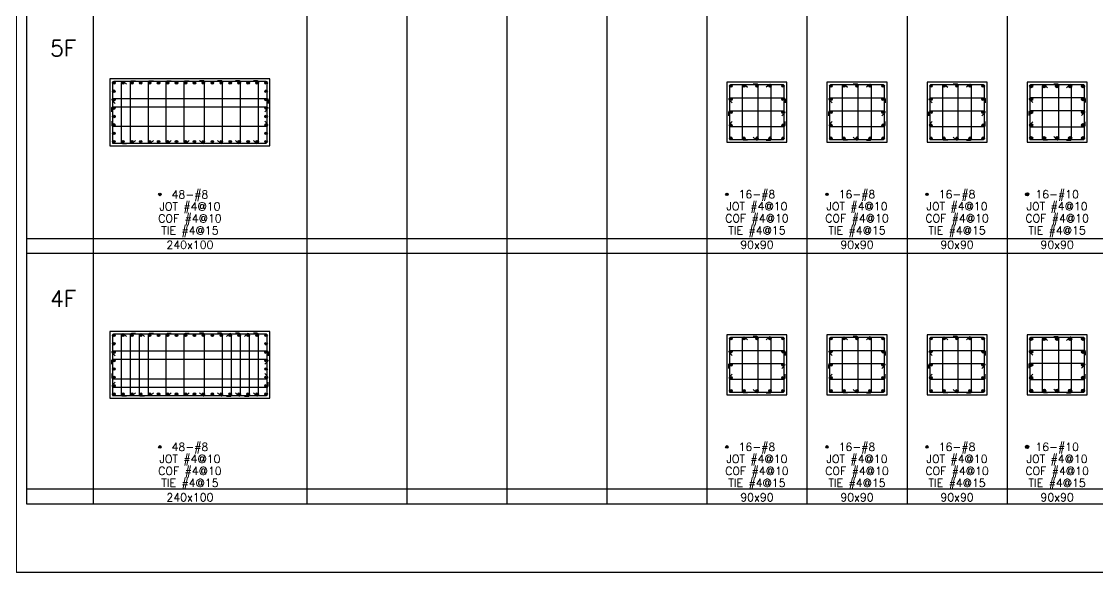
# Model space of a CAD drawing. Header units: millimetres. Extents: x 0 to 31920, y -6088 to 2522.
# Drawn here: x 19160 to 20773, y 0 to 825 of the extents above; entities that cross this region are included whole.
import ezdxf
from ezdxf.enums import TextEntityAlignment as Align

# ---------------------------------------------------------------- set-up
doc = ezdxf.new("R2010")
doc.units = ezdxf.units.MM
doc.header["$MEASUREMENT"] = 0
for name, color, linetype in [('DwFm', 7, 'Continuous'), ('S-RC', 130, 'Continuous'), ('S-REINF', 6, 'Continuous'), ('S-REINFD', 201, 'Continuous'), ('S-STUD', 1, 'Continuous'), ('S-TEXT', 2, 'Continuous')]:
    doc.layers.add(name, color=color, linetype=linetype)
doc.styles.add('CS4', font='romans.shx', dxfattribs={"width": 0.8, "bigfont": 'lsp.shx'})

# ---------------------------------------------------------------- blocks, each defined once
blk = doc.blocks.new('繪圖範圍')
blk.add_lwpolyline([(0, 51.1), (79.8, 51.1), (79.8, 0), (0, 0)], close=True)

msp = doc.modelspace()

# ---------------------------------------------------------------- hatches: boundary and pattern name
at = {"layer": 'S-REINFD'}
h = msp.add_hatch(color=256, dxfattribs=at)
edge = h.paths.add_edge_path()
edge.add_arc((19297.9, 733.2), 1.91, 0, 360)
h = msp.add_hatch(color=256, dxfattribs=at)
edge = h.paths.add_edge_path()
edge.add_arc((19311.3, 733.2), 1.91, 0, 360)
h = msp.add_hatch(color=256, dxfattribs=at)
edge = h.paths.add_edge_path()
edge.add_arc((19324.8, 733.2), 1.91, 0, 360)
h = msp.add_hatch(color=256, dxfattribs=at)
edge = h.paths.add_edge_path()
edge.add_arc((19338.2, 733.2), 1.91, 0, 360)
h = msp.add_hatch(color=256, dxfattribs=at)
edge = h.paths.add_edge_path()
edge.add_arc((19351.6, 733.2), 1.91, 0, 360)
h = msp.add_hatch(color=256, dxfattribs=at)
edge = h.paths.add_edge_path()
edge.add_arc((19365, 733.2), 1.91, 0, 360)
h = msp.add_hatch(color=256, dxfattribs=at)
edge = h.paths.add_edge_path()
edge.add_arc((19378.4, 733.2), 1.91, 0, 360)
h = msp.add_hatch(color=256, dxfattribs=at)
edge = h.paths.add_edge_path()
edge.add_arc((19391.9, 733.2), 1.91, 0, 360)
h = msp.add_hatch(color=256, dxfattribs=at)
edge = h.paths.add_edge_path()
edge.add_arc((19405.3, 733.2), 1.91, 0, 360)
h = msp.add_hatch(color=256, dxfattribs=at)
edge = h.paths.add_edge_path()
edge.add_arc((19418.7, 733.2), 1.91, 0, 360)
h = msp.add_hatch(color=256, dxfattribs=at)
edge = h.paths.add_edge_path()
edge.add_arc((19432.1, 733.2), 1.91, 0, 360)
h = msp.add_hatch(color=256, dxfattribs=at)
edge = h.paths.add_edge_path()
edge.add_arc((19445.6, 733.2), 1.91, 0, 360)
h = msp.add_hatch(color=256, dxfattribs=at)
edge = h.paths.add_edge_path()
edge.add_arc((19459, 733.2), 1.91, 0, 360)
h = msp.add_hatch(color=256, dxfattribs=at)
edge = h.paths.add_edge_path()
edge.add_arc((19472.4, 733.2), 1.91, 0, 360)
h = msp.add_hatch(color=256, dxfattribs=at)
edge = h.paths.add_edge_path()
edge.add_arc((19485.8, 733.2), 1.91, 0, 360)
h = msp.add_hatch(color=256, dxfattribs=at)
edge = h.paths.add_edge_path()
edge.add_arc((19499.2, 733.2), 1.91, 0, 360)
h = msp.add_hatch(color=256, dxfattribs=at)
edge = h.paths.add_edge_path()
edge.add_arc((19512.7, 733.2), 1.91, 0, 360)
h = msp.add_hatch(color=256, dxfattribs=at)
edge = h.paths.add_edge_path()
edge.add_arc((19526.1, 733.2), 1.91, 0, 360)
h = msp.add_hatch(color=256, dxfattribs=at)
edge = h.paths.add_edge_path()
edge.add_arc((20222.9, 728.4), 1.91, 0, 360)
h = msp.add_hatch(color=256, dxfattribs=at)
edge = h.paths.add_edge_path()
edge.add_arc((20242.5, 728.4), 1.91, 0, 360)
h = msp.add_hatch(color=256, dxfattribs=at)
edge = h.paths.add_edge_path()
edge.add_arc((20262, 728.4), 1.91, 0, 360)
h = msp.add_hatch(color=256, dxfattribs=at)
edge = h.paths.add_edge_path()
edge.add_arc((20281.5, 728.4), 1.91, 0, 360)
h = msp.add_hatch(color=256, dxfattribs=at)
edge = h.paths.add_edge_path()
edge.add_arc((20301.1, 728.4), 1.91, 0, 360)
h = msp.add_hatch(color=256, dxfattribs=at)
edge = h.paths.add_edge_path()
edge.add_arc((20372.9, 728.4), 1.91, 0, 360)
h = msp.add_hatch(color=256, dxfattribs=at)
edge = h.paths.add_edge_path()
edge.add_arc((20392.5, 728.4), 1.91, 0, 360)
h = msp.add_hatch(color=256, dxfattribs=at)
edge = h.paths.add_edge_path()
edge.add_arc((20412, 728.4), 1.91, 0, 360)
h = msp.add_hatch(color=256, dxfattribs=at)
edge = h.paths.add_edge_path()
edge.add_arc((20431.5, 728.4), 1.91, 0, 360)
h = msp.add_hatch(color=256, dxfattribs=at)
edge = h.paths.add_edge_path()
edge.add_arc((20451.1, 728.4), 1.91, 0, 360)
h = msp.add_hatch(color=256, dxfattribs=at)
edge = h.paths.add_edge_path()
edge.add_arc((20522.9, 728.4), 1.91, 0, 360)
h = msp.add_hatch(color=256, dxfattribs=at)
edge = h.paths.add_edge_path()
edge.add_arc((20542.5, 728.4), 1.91, 0, 360)
h = msp.add_hatch(color=256, dxfattribs=at)
edge = h.paths.add_edge_path()
edge.add_arc((20562, 728.4), 1.91, 0, 360)
h = msp.add_hatch(color=256, dxfattribs=at)
edge = h.paths.add_edge_path()
edge.add_arc((20581.5, 728.4), 1.91, 0, 360)
h = msp.add_hatch(color=256, dxfattribs=at)
edge = h.paths.add_edge_path()
edge.add_arc((20601.1, 728.4), 1.91, 0, 360)
h = msp.add_hatch(color=256, dxfattribs=at)
edge = h.paths.add_edge_path()
edge.add_arc((20673.1, 728.2), 2.38, 0, 360)
h = msp.add_hatch(color=256, dxfattribs=at)
edge = h.paths.add_edge_path()
edge.add_arc((20692.5, 728.2), 2.38, 0, 360)
h = msp.add_hatch(color=256, dxfattribs=at)
edge = h.paths.add_edge_path()
edge.add_arc((20712, 728.2), 2.38, 0, 360)
h = msp.add_hatch(color=256, dxfattribs=at)
edge = h.paths.add_edge_path()
edge.add_arc((20731.5, 728.2), 2.38, 0, 360)
h = msp.add_hatch(color=256, dxfattribs=at)
edge = h.paths.add_edge_path()
edge.add_arc((20750.9, 728.2), 2.38, 0, 360)
h = msp.add_hatch(color=256, dxfattribs=at)
edge = h.paths.add_edge_path()
edge.add_arc((19297.9, 720.6), 1.91, 0, 360)
h = msp.add_hatch(color=256, dxfattribs=at)
edge = h.paths.add_edge_path()
edge.add_arc((19297.9, 708), 1.91, 0, 360)
h = msp.add_hatch(color=256, dxfattribs=at)
edge = h.paths.add_edge_path()
edge.add_arc((19526.1, 720.6), 1.91, 0, 360)
h = msp.add_hatch(color=256, dxfattribs=at)
edge = h.paths.add_edge_path()
edge.add_arc((19526.1, 708), 1.91, 0, 360)
h = msp.add_hatch(color=256, dxfattribs=at)
edge = h.paths.add_edge_path()
edge.add_arc((20222.9, 708.8), 1.91, 0, 360)
h = msp.add_hatch(color=256, dxfattribs=at)
edge = h.paths.add_edge_path()
edge.add_arc((20301.1, 708.8), 1.91, 0, 360)
h = msp.add_hatch(color=256, dxfattribs=at)
edge = h.paths.add_edge_path()
edge.add_arc((20372.9, 708.8), 1.91, 0, 360)
h = msp.add_hatch(color=256, dxfattribs=at)
edge = h.paths.add_edge_path()
edge.add_arc((20451.1, 708.8), 1.91, 0, 360)
h = msp.add_hatch(color=256, dxfattribs=at)
edge = h.paths.add_edge_path()
edge.add_arc((20522.9, 708.8), 1.91, 0, 360)
h = msp.add_hatch(color=256, dxfattribs=at)
edge = h.paths.add_edge_path()
edge.add_arc((20601.1, 708.8), 1.91, 0, 360)
h = msp.add_hatch(color=256, dxfattribs=at)
edge = h.paths.add_edge_path()
edge.add_arc((20673.1, 708.7), 2.38, 0, 360)
h = msp.add_hatch(color=256, dxfattribs=at)
edge = h.paths.add_edge_path()
edge.add_arc((20750.9, 708.7), 2.38, 0, 360)
h = msp.add_hatch(color=256, dxfattribs=at)
edge = h.paths.add_edge_path()
edge.add_arc((19297.9, 695.4), 1.91, 0, 360)
h = msp.add_hatch(color=256, dxfattribs=at)
edge = h.paths.add_edge_path()
edge.add_arc((19526.1, 695.4), 1.91, 0, 360)
h = msp.add_hatch(color=256, dxfattribs=at)
edge = h.paths.add_edge_path()
edge.add_arc((19297.9, 682.8), 1.91, 0, 360)
h = msp.add_hatch(color=256, dxfattribs=at)
edge = h.paths.add_edge_path()
edge.add_arc((19526.1, 682.8), 1.91, 0, 360)
h = msp.add_hatch(color=256, dxfattribs=at)
edge = h.paths.add_edge_path()
edge.add_arc((20222.9, 689.3), 1.91, 0, 360)
h = msp.add_hatch(color=256, dxfattribs=at)
edge = h.paths.add_edge_path()
edge.add_arc((20301.1, 689.3), 1.91, 0, 360)
h = msp.add_hatch(color=256, dxfattribs=at)
edge = h.paths.add_edge_path()
edge.add_arc((20372.9, 689.3), 1.91, 0, 360)
h = msp.add_hatch(color=256, dxfattribs=at)
edge = h.paths.add_edge_path()
edge.add_arc((20451.1, 689.3), 1.91, 0, 360)
h = msp.add_hatch(color=256, dxfattribs=at)
edge = h.paths.add_edge_path()
edge.add_arc((20522.9, 689.3), 1.91, 0, 360)
h = msp.add_hatch(color=256, dxfattribs=at)
edge = h.paths.add_edge_path()
edge.add_arc((20601.1, 689.3), 1.91, 0, 360)
h = msp.add_hatch(color=256, dxfattribs=at)
edge = h.paths.add_edge_path()
edge.add_arc((20673.1, 689.3), 2.38, 0, 360)
h = msp.add_hatch(color=256, dxfattribs=at)
edge = h.paths.add_edge_path()
edge.add_arc((20750.9, 689.3), 2.38, 0, 360)
h = msp.add_hatch(color=256, dxfattribs=at)
edge = h.paths.add_edge_path()
edge.add_arc((19297.9, 670.2), 1.91, 0, 360)
h = msp.add_hatch(color=256, dxfattribs=at)
edge = h.paths.add_edge_path()
edge.add_arc((19526.1, 670.2), 1.91, 0, 360)
h = msp.add_hatch(color=256, dxfattribs=at)
edge = h.paths.add_edge_path()
edge.add_arc((20222.9, 669.7), 1.91, 0, 360)
h = msp.add_hatch(color=256, dxfattribs=at)
edge = h.paths.add_edge_path()
edge.add_arc((20301.1, 669.7), 1.91, 0, 360)
h = msp.add_hatch(color=256, dxfattribs=at)
edge = h.paths.add_edge_path()
edge.add_arc((20372.9, 669.7), 1.91, 0, 360)
h = msp.add_hatch(color=256, dxfattribs=at)
edge = h.paths.add_edge_path()
edge.add_arc((20451.1, 669.7), 1.91, 0, 360)
h = msp.add_hatch(color=256, dxfattribs=at)
edge = h.paths.add_edge_path()
edge.add_arc((20522.9, 669.7), 1.91, 0, 360)
h = msp.add_hatch(color=256, dxfattribs=at)
edge = h.paths.add_edge_path()
edge.add_arc((20601.1, 669.7), 1.91, 0, 360)
h = msp.add_hatch(color=256, dxfattribs=at)
edge = h.paths.add_edge_path()
edge.add_arc((20673.1, 669.8), 2.38, 0, 360)
h = msp.add_hatch(color=256, dxfattribs=at)
edge = h.paths.add_edge_path()
edge.add_arc((20750.9, 669.8), 2.38, 0, 360)
h = msp.add_hatch(color=256, dxfattribs=at)
edge = h.paths.add_edge_path()
edge.add_arc((19297.9, 657.6), 1.91, 0, 360)
h = msp.add_hatch(color=256, dxfattribs=at)
edge = h.paths.add_edge_path()
edge.add_arc((19297.9, 645), 1.91, 0, 360)
h = msp.add_hatch(color=256, dxfattribs=at)
edge = h.paths.add_edge_path()
edge.add_arc((19311.3, 645), 1.91, 0, 360)
h = msp.add_hatch(color=256, dxfattribs=at)
edge = h.paths.add_edge_path()
edge.add_arc((19324.8, 645), 1.91, 0, 360)
h = msp.add_hatch(color=256, dxfattribs=at)
edge = h.paths.add_edge_path()
edge.add_arc((19338.2, 645), 1.91, 0, 360)
h = msp.add_hatch(color=256, dxfattribs=at)
edge = h.paths.add_edge_path()
edge.add_arc((19351.6, 645), 1.91, 0, 360)
h = msp.add_hatch(color=256, dxfattribs=at)
edge = h.paths.add_edge_path()
edge.add_arc((19365, 645), 1.91, 0, 360)
h = msp.add_hatch(color=256, dxfattribs=at)
edge = h.paths.add_edge_path()
edge.add_arc((19378.4, 645), 1.91, 0, 360)
h = msp.add_hatch(color=256, dxfattribs=at)
edge = h.paths.add_edge_path()
edge.add_arc((19391.9, 645), 1.91, 0, 360)
h = msp.add_hatch(color=256, dxfattribs=at)
edge = h.paths.add_edge_path()
edge.add_arc((19405.3, 645), 1.91, 0, 360)
h = msp.add_hatch(color=256, dxfattribs=at)
edge = h.paths.add_edge_path()
edge.add_arc((19418.7, 645), 1.91, 0, 360)
h = msp.add_hatch(color=256, dxfattribs=at)
edge = h.paths.add_edge_path()
edge.add_arc((19432.1, 645), 1.91, 0, 360)
h = msp.add_hatch(color=256, dxfattribs=at)
edge = h.paths.add_edge_path()
edge.add_arc((19445.6, 645), 1.91, 0, 360)
h = msp.add_hatch(color=256, dxfattribs=at)
edge = h.paths.add_edge_path()
edge.add_arc((19459, 645), 1.91, 0, 360)
h = msp.add_hatch(color=256, dxfattribs=at)
edge = h.paths.add_edge_path()
edge.add_arc((19472.4, 645), 1.91, 0, 360)
h = msp.add_hatch(color=256, dxfattribs=at)
edge = h.paths.add_edge_path()
edge.add_arc((19485.8, 645), 1.91, 0, 360)
h = msp.add_hatch(color=256, dxfattribs=at)
edge = h.paths.add_edge_path()
edge.add_arc((19499.2, 645), 1.91, 0, 360)
h = msp.add_hatch(color=256, dxfattribs=at)
edge = h.paths.add_edge_path()
edge.add_arc((19512.7, 645), 1.91, 0, 360)
h = msp.add_hatch(color=256, dxfattribs=at)
edge = h.paths.add_edge_path()
edge.add_arc((19526.1, 657.6), 1.91, 0, 360)
h = msp.add_hatch(color=256, dxfattribs=at)
edge = h.paths.add_edge_path()
edge.add_arc((19526.1, 645), 1.91, 0, 360)
h = msp.add_hatch(color=256, dxfattribs=at)
edge = h.paths.add_edge_path()
edge.add_arc((20222.9, 650.2), 1.91, 0, 360)
h = msp.add_hatch(color=256, dxfattribs=at)
edge = h.paths.add_edge_path()
edge.add_arc((20242.5, 650.2), 1.91, 0, 360)
h = msp.add_hatch(color=256, dxfattribs=at)
edge = h.paths.add_edge_path()
edge.add_arc((20262, 650.2), 1.91, 0, 360)
h = msp.add_hatch(color=256, dxfattribs=at)
edge = h.paths.add_edge_path()
edge.add_arc((20281.5, 650.2), 1.91, 0, 360)
h = msp.add_hatch(color=256, dxfattribs=at)
edge = h.paths.add_edge_path()
edge.add_arc((20301.1, 650.2), 1.91, 0, 360)
h = msp.add_hatch(color=256, dxfattribs=at)
edge = h.paths.add_edge_path()
edge.add_arc((20372.9, 650.2), 1.91, 0, 360)
h = msp.add_hatch(color=256, dxfattribs=at)
edge = h.paths.add_edge_path()
edge.add_arc((20392.5, 650.2), 1.91, 0, 360)
h = msp.add_hatch(color=256, dxfattribs=at)
edge = h.paths.add_edge_path()
edge.add_arc((20412, 650.2), 1.91, 0, 360)
h = msp.add_hatch(color=256, dxfattribs=at)
edge = h.paths.add_edge_path()
edge.add_arc((20431.5, 650.2), 1.91, 0, 360)
h = msp.add_hatch(color=256, dxfattribs=at)
edge = h.paths.add_edge_path()
edge.add_arc((20451.1, 650.2), 1.91, 0, 360)
h = msp.add_hatch(color=256, dxfattribs=at)
edge = h.paths.add_edge_path()
edge.add_arc((20522.9, 650.2), 1.91, 0, 360)
h = msp.add_hatch(color=256, dxfattribs=at)
edge = h.paths.add_edge_path()
edge.add_arc((20542.5, 650.2), 1.91, 0, 360)
h = msp.add_hatch(color=256, dxfattribs=at)
edge = h.paths.add_edge_path()
edge.add_arc((20562, 650.2), 1.91, 0, 360)
h = msp.add_hatch(color=256, dxfattribs=at)
edge = h.paths.add_edge_path()
edge.add_arc((20581.5, 650.2), 1.91, 0, 360)
h = msp.add_hatch(color=256, dxfattribs=at)
edge = h.paths.add_edge_path()
edge.add_arc((20601.1, 650.2), 1.91, 0, 360)
h = msp.add_hatch(color=256, dxfattribs=at)
edge = h.paths.add_edge_path()
edge.add_arc((20673.1, 650.3), 2.38, 0, 360)
h = msp.add_hatch(color=256, dxfattribs=at)
edge = h.paths.add_edge_path()
edge.add_arc((20692.5, 650.3), 2.38, 0, 360)
h = msp.add_hatch(color=256, dxfattribs=at)
edge = h.paths.add_edge_path()
edge.add_arc((20712, 650.3), 2.38, 0, 360)
h = msp.add_hatch(color=256, dxfattribs=at)
edge = h.paths.add_edge_path()
edge.add_arc((20731.5, 650.3), 2.38, 0, 360)
h = msp.add_hatch(color=256, dxfattribs=at)
edge = h.paths.add_edge_path()
edge.add_arc((20750.9, 650.3), 2.38, 0, 360)
h = msp.add_hatch(color=256, dxfattribs=at)
edge = h.paths.add_edge_path()
edge.add_arc((19367, 566.1), 1.91, 0, 360)
h = msp.add_hatch(color=256, dxfattribs=at)
edge = h.paths.add_edge_path()
edge.add_arc((20217, 566.3), 1.91, 0, 360)
h = msp.add_hatch(color=256, dxfattribs=at)
edge = h.paths.add_edge_path()
edge.add_arc((20367, 566.3), 1.91, 0, 360)
h = msp.add_hatch(color=256, dxfattribs=at)
edge = h.paths.add_edge_path()
edge.add_arc((20517, 566.3), 1.91, 0, 360)
h = msp.add_hatch(color=256, dxfattribs=at)
edge = h.paths.add_edge_path()
edge.add_arc((20667, 566.3), 2.38, 0, 360)
h = msp.add_hatch(color=256, dxfattribs=at)
edge = h.paths.add_edge_path()
edge.add_arc((19297.9, 355.1), 1.91, 0, 360)
h = msp.add_hatch(color=256, dxfattribs=at)
edge = h.paths.add_edge_path()
edge.add_arc((19311.3, 355.1), 1.91, 0, 360)
h = msp.add_hatch(color=256, dxfattribs=at)
edge = h.paths.add_edge_path()
edge.add_arc((19324.8, 355.1), 1.91, 0, 360)
h = msp.add_hatch(color=256, dxfattribs=at)
edge = h.paths.add_edge_path()
edge.add_arc((19338.2, 355.1), 1.91, 0, 360)
h = msp.add_hatch(color=256, dxfattribs=at)
edge = h.paths.add_edge_path()
edge.add_arc((19351.6, 355.1), 1.91, 0, 360)
h = msp.add_hatch(color=256, dxfattribs=at)
edge = h.paths.add_edge_path()
edge.add_arc((19365, 355.1), 1.91, 0, 360)
h = msp.add_hatch(color=256, dxfattribs=at)
edge = h.paths.add_edge_path()
edge.add_arc((19378.4, 355.1), 1.91, 0, 360)
h = msp.add_hatch(color=256, dxfattribs=at)
edge = h.paths.add_edge_path()
edge.add_arc((19391.9, 355.1), 1.91, 0, 360)
h = msp.add_hatch(color=256, dxfattribs=at)
edge = h.paths.add_edge_path()
edge.add_arc((19405.3, 355.1), 1.91, 0, 360)
h = msp.add_hatch(color=256, dxfattribs=at)
edge = h.paths.add_edge_path()
edge.add_arc((19418.7, 355.1), 1.91, 0, 360)
h = msp.add_hatch(color=256, dxfattribs=at)
edge = h.paths.add_edge_path()
edge.add_arc((19432.1, 355.1), 1.91, 0, 360)
h = msp.add_hatch(color=256, dxfattribs=at)
edge = h.paths.add_edge_path()
edge.add_arc((19445.6, 355.1), 1.91, 0, 360)
h = msp.add_hatch(color=256, dxfattribs=at)
edge = h.paths.add_edge_path()
edge.add_arc((19459, 355.1), 1.91, 0, 360)
h = msp.add_hatch(color=256, dxfattribs=at)
edge = h.paths.add_edge_path()
edge.add_arc((19472.4, 355.1), 1.91, 0, 360)
h = msp.add_hatch(color=256, dxfattribs=at)
edge = h.paths.add_edge_path()
edge.add_arc((19485.8, 355.1), 1.91, 0, 360)
h = msp.add_hatch(color=256, dxfattribs=at)
edge = h.paths.add_edge_path()
edge.add_arc((19499.2, 355.1), 1.91, 0, 360)
h = msp.add_hatch(color=256, dxfattribs=at)
edge = h.paths.add_edge_path()
edge.add_arc((19512.7, 355.1), 1.91, 0, 360)
h = msp.add_hatch(color=256, dxfattribs=at)
edge = h.paths.add_edge_path()
edge.add_arc((19526.1, 355.1), 1.91, 0, 360)
h = msp.add_hatch(color=256, dxfattribs=at)
edge = h.paths.add_edge_path()
edge.add_arc((19297.9, 342.5), 1.91, 0, 360)
h = msp.add_hatch(color=256, dxfattribs=at)
edge = h.paths.add_edge_path()
edge.add_arc((19526.1, 342.5), 1.91, 0, 360)
h = msp.add_hatch(color=256, dxfattribs=at)
edge = h.paths.add_edge_path()
edge.add_arc((20222.9, 350.1), 1.91, 0, 360)
h = msp.add_hatch(color=256, dxfattribs=at)
edge = h.paths.add_edge_path()
edge.add_arc((20242.5, 350.1), 1.91, 0, 360)
h = msp.add_hatch(color=256, dxfattribs=at)
edge = h.paths.add_edge_path()
edge.add_arc((20262, 350.1), 1.91, 0, 360)
h = msp.add_hatch(color=256, dxfattribs=at)
edge = h.paths.add_edge_path()
edge.add_arc((20281.5, 350.1), 1.91, 0, 360)
h = msp.add_hatch(color=256, dxfattribs=at)
edge = h.paths.add_edge_path()
edge.add_arc((20301.1, 350.1), 1.91, 0, 360)
h = msp.add_hatch(color=256, dxfattribs=at)
edge = h.paths.add_edge_path()
edge.add_arc((20372.9, 350.1), 1.91, 0, 360)
h = msp.add_hatch(color=256, dxfattribs=at)
edge = h.paths.add_edge_path()
edge.add_arc((20392.5, 350.1), 1.91, 0, 360)
h = msp.add_hatch(color=256, dxfattribs=at)
edge = h.paths.add_edge_path()
edge.add_arc((20412, 350.1), 1.91, 0, 360)
h = msp.add_hatch(color=256, dxfattribs=at)
edge = h.paths.add_edge_path()
edge.add_arc((20431.5, 350.1), 1.91, 0, 360)
h = msp.add_hatch(color=256, dxfattribs=at)
edge = h.paths.add_edge_path()
edge.add_arc((20451.1, 350.1), 1.91, 0, 360)
h = msp.add_hatch(color=256, dxfattribs=at)
edge = h.paths.add_edge_path()
edge.add_arc((20522.9, 350.1), 1.91, 0, 360)
h = msp.add_hatch(color=256, dxfattribs=at)
edge = h.paths.add_edge_path()
edge.add_arc((20542.5, 350.1), 1.91, 0, 360)
h = msp.add_hatch(color=256, dxfattribs=at)
edge = h.paths.add_edge_path()
edge.add_arc((20562, 350.1), 1.91, 0, 360)
h = msp.add_hatch(color=256, dxfattribs=at)
edge = h.paths.add_edge_path()
edge.add_arc((20581.5, 350.1), 1.91, 0, 360)
h = msp.add_hatch(color=256, dxfattribs=at)
edge = h.paths.add_edge_path()
edge.add_arc((20601.1, 350.1), 1.91, 0, 360)
h = msp.add_hatch(color=256, dxfattribs=at)
edge = h.paths.add_edge_path()
edge.add_arc((20673.1, 349.9), 2.38, 0, 360)
h = msp.add_hatch(color=256, dxfattribs=at)
edge = h.paths.add_edge_path()
edge.add_arc((20692.5, 349.9), 2.38, 0, 360)
h = msp.add_hatch(color=256, dxfattribs=at)
edge = h.paths.add_edge_path()
edge.add_arc((20712, 349.9), 2.38, 0, 360)
h = msp.add_hatch(color=256, dxfattribs=at)
edge = h.paths.add_edge_path()
edge.add_arc((20731.5, 349.9), 2.38, 0, 360)
h = msp.add_hatch(color=256, dxfattribs=at)
edge = h.paths.add_edge_path()
edge.add_arc((20750.9, 349.9), 2.38, 0, 360)
h = msp.add_hatch(color=256, dxfattribs=at)
edge = h.paths.add_edge_path()
edge.add_arc((19297.9, 329.9), 1.91, 0, 360)
h = msp.add_hatch(color=256, dxfattribs=at)
edge = h.paths.add_edge_path()
edge.add_arc((19526.1, 329.9), 1.91, 0, 360)
h = msp.add_hatch(color=256, dxfattribs=at)
edge = h.paths.add_edge_path()
edge.add_arc((20222.9, 330.5), 1.91, 0, 360)
h = msp.add_hatch(color=256, dxfattribs=at)
edge = h.paths.add_edge_path()
edge.add_arc((20301.1, 330.5), 1.91, 0, 360)
h = msp.add_hatch(color=256, dxfattribs=at)
edge = h.paths.add_edge_path()
edge.add_arc((20372.9, 330.5), 1.91, 0, 360)
h = msp.add_hatch(color=256, dxfattribs=at)
edge = h.paths.add_edge_path()
edge.add_arc((20451.1, 330.5), 1.91, 0, 360)
h = msp.add_hatch(color=256, dxfattribs=at)
edge = h.paths.add_edge_path()
edge.add_arc((20522.9, 330.5), 1.91, 0, 360)
h = msp.add_hatch(color=256, dxfattribs=at)
edge = h.paths.add_edge_path()
edge.add_arc((20601.1, 330.5), 1.91, 0, 360)
h = msp.add_hatch(color=256, dxfattribs=at)
edge = h.paths.add_edge_path()
edge.add_arc((20673.1, 330.5), 2.38, 0, 360)
h = msp.add_hatch(color=256, dxfattribs=at)
edge = h.paths.add_edge_path()
edge.add_arc((20750.9, 330.5), 2.38, 0, 360)
h = msp.add_hatch(color=256, dxfattribs=at)
edge = h.paths.add_edge_path()
edge.add_arc((19297.9, 317.3), 1.91, 0, 360)
h = msp.add_hatch(color=256, dxfattribs=at)
edge = h.paths.add_edge_path()
edge.add_arc((19297.9, 304.7), 1.91, 0, 360)
h = msp.add_hatch(color=256, dxfattribs=at)
edge = h.paths.add_edge_path()
edge.add_arc((19526.1, 317.3), 1.91, 0, 360)
h = msp.add_hatch(color=256, dxfattribs=at)
edge = h.paths.add_edge_path()
edge.add_arc((19526.1, 304.7), 1.91, 0, 360)
h = msp.add_hatch(color=256, dxfattribs=at)
edge = h.paths.add_edge_path()
edge.add_arc((20222.9, 311), 1.91, 0, 360)
h = msp.add_hatch(color=256, dxfattribs=at)
edge = h.paths.add_edge_path()
edge.add_arc((20301.1, 311), 1.91, 0, 360)
h = msp.add_hatch(color=256, dxfattribs=at)
edge = h.paths.add_edge_path()
edge.add_arc((20372.9, 311), 1.91, 0, 360)
h = msp.add_hatch(color=256, dxfattribs=at)
edge = h.paths.add_edge_path()
edge.add_arc((20451.1, 311), 1.91, 0, 360)
h = msp.add_hatch(color=256, dxfattribs=at)
edge = h.paths.add_edge_path()
edge.add_arc((20522.9, 311), 1.91, 0, 360)
h = msp.add_hatch(color=256, dxfattribs=at)
edge = h.paths.add_edge_path()
edge.add_arc((20601.1, 311), 1.91, 0, 360)
h = msp.add_hatch(color=256, dxfattribs=at)
edge = h.paths.add_edge_path()
edge.add_arc((20673.1, 311), 2.38, 0, 360)
h = msp.add_hatch(color=256, dxfattribs=at)
edge = h.paths.add_edge_path()
edge.add_arc((20750.9, 311), 2.38, 0, 360)
h = msp.add_hatch(color=256, dxfattribs=at)
edge = h.paths.add_edge_path()
edge.add_arc((19297.9, 292.1), 1.91, 0, 360)
h = msp.add_hatch(color=256, dxfattribs=at)
edge = h.paths.add_edge_path()
edge.add_arc((19526.1, 292.1), 1.91, 0, 360)
h = msp.add_hatch(color=256, dxfattribs=at)
edge = h.paths.add_edge_path()
edge.add_arc((20222.9, 291.5), 1.91, 0, 360)
h = msp.add_hatch(color=256, dxfattribs=at)
edge = h.paths.add_edge_path()
edge.add_arc((20301.1, 291.5), 1.91, 0, 360)
h = msp.add_hatch(color=256, dxfattribs=at)
edge = h.paths.add_edge_path()
edge.add_arc((20372.9, 291.5), 1.91, 0, 360)
h = msp.add_hatch(color=256, dxfattribs=at)
edge = h.paths.add_edge_path()
edge.add_arc((20451.1, 291.5), 1.91, 0, 360)
h = msp.add_hatch(color=256, dxfattribs=at)
edge = h.paths.add_edge_path()
edge.add_arc((20522.9, 291.5), 1.91, 0, 360)
h = msp.add_hatch(color=256, dxfattribs=at)
edge = h.paths.add_edge_path()
edge.add_arc((20601.1, 291.5), 1.91, 0, 360)
h = msp.add_hatch(color=256, dxfattribs=at)
edge = h.paths.add_edge_path()
edge.add_arc((20673.1, 291.5), 2.38, 0, 360)
h = msp.add_hatch(color=256, dxfattribs=at)
edge = h.paths.add_edge_path()
edge.add_arc((20750.9, 291.5), 2.38, 0, 360)
h = msp.add_hatch(color=256, dxfattribs=at)
edge = h.paths.add_edge_path()
edge.add_arc((19297.9, 279.5), 1.91, 0, 360)
h = msp.add_hatch(color=256, dxfattribs=at)
edge = h.paths.add_edge_path()
edge.add_arc((19526.1, 279.5), 1.91, 0, 360)
h = msp.add_hatch(color=256, dxfattribs=at)
edge = h.paths.add_edge_path()
edge.add_arc((20673.1, 272.1), 2.38, 0, 360)
h = msp.add_hatch(color=256, dxfattribs=at)
edge = h.paths.add_edge_path()
edge.add_arc((20692.5, 272.1), 2.38, 0, 360)
h = msp.add_hatch(color=256, dxfattribs=at)
edge = h.paths.add_edge_path()
edge.add_arc((20712, 272.1), 2.38, 0, 360)
h = msp.add_hatch(color=256, dxfattribs=at)
edge = h.paths.add_edge_path()
edge.add_arc((20731.5, 272.1), 2.38, 0, 360)
h = msp.add_hatch(color=256, dxfattribs=at)
edge = h.paths.add_edge_path()
edge.add_arc((20750.9, 272.1), 2.38, 0, 360)
h = msp.add_hatch(color=256, dxfattribs=at)
edge = h.paths.add_edge_path()
edge.add_arc((19297.9, 266.9), 1.91, 0, 360)
h = msp.add_hatch(color=256, dxfattribs=at)
edge = h.paths.add_edge_path()
edge.add_arc((19311.3, 266.9), 1.91, 0, 360)
h = msp.add_hatch(color=256, dxfattribs=at)
edge = h.paths.add_edge_path()
edge.add_arc((19324.8, 266.9), 1.91, 0, 360)
h = msp.add_hatch(color=256, dxfattribs=at)
edge = h.paths.add_edge_path()
edge.add_arc((19338.2, 266.9), 1.91, 0, 360)
h = msp.add_hatch(color=256, dxfattribs=at)
edge = h.paths.add_edge_path()
edge.add_arc((19351.6, 266.9), 1.91, 0, 360)
h = msp.add_hatch(color=256, dxfattribs=at)
edge = h.paths.add_edge_path()
edge.add_arc((19365, 266.9), 1.91, 0, 360)
h = msp.add_hatch(color=256, dxfattribs=at)
edge = h.paths.add_edge_path()
edge.add_arc((19378.4, 266.9), 1.91, 0, 360)
h = msp.add_hatch(color=256, dxfattribs=at)
edge = h.paths.add_edge_path()
edge.add_arc((19391.9, 266.9), 1.91, 0, 360)
h = msp.add_hatch(color=256, dxfattribs=at)
edge = h.paths.add_edge_path()
edge.add_arc((19405.3, 266.9), 1.91, 0, 360)
h = msp.add_hatch(color=256, dxfattribs=at)
edge = h.paths.add_edge_path()
edge.add_arc((19418.7, 266.9), 1.91, 0, 360)
h = msp.add_hatch(color=256, dxfattribs=at)
edge = h.paths.add_edge_path()
edge.add_arc((19432.1, 266.9), 1.91, 0, 360)
h = msp.add_hatch(color=256, dxfattribs=at)
edge = h.paths.add_edge_path()
edge.add_arc((19445.6, 266.9), 1.91, 0, 360)
h = msp.add_hatch(color=256, dxfattribs=at)
edge = h.paths.add_edge_path()
edge.add_arc((19459, 266.9), 1.91, 0, 360)
h = msp.add_hatch(color=256, dxfattribs=at)
edge = h.paths.add_edge_path()
edge.add_arc((19472.4, 266.9), 1.91, 0, 360)
h = msp.add_hatch(color=256, dxfattribs=at)
edge = h.paths.add_edge_path()
edge.add_arc((19485.8, 266.9), 1.91, 0, 360)
h = msp.add_hatch(color=256, dxfattribs=at)
edge = h.paths.add_edge_path()
edge.add_arc((19499.2, 266.9), 1.91, 0, 360)
h = msp.add_hatch(color=256, dxfattribs=at)
edge = h.paths.add_edge_path()
edge.add_arc((19512.7, 266.9), 1.91, 0, 360)
h = msp.add_hatch(color=256, dxfattribs=at)
edge = h.paths.add_edge_path()
edge.add_arc((19526.1, 266.9), 1.91, 0, 360)
h = msp.add_hatch(color=256, dxfattribs=at)
edge = h.paths.add_edge_path()
edge.add_arc((20222.9, 271.9), 1.91, 0, 360)
h = msp.add_hatch(color=256, dxfattribs=at)
edge = h.paths.add_edge_path()
edge.add_arc((20242.5, 271.9), 1.91, 0, 360)
h = msp.add_hatch(color=256, dxfattribs=at)
edge = h.paths.add_edge_path()
edge.add_arc((20262, 271.9), 1.91, 0, 360)
h = msp.add_hatch(color=256, dxfattribs=at)
edge = h.paths.add_edge_path()
edge.add_arc((20281.5, 271.9), 1.91, 0, 360)
h = msp.add_hatch(color=256, dxfattribs=at)
edge = h.paths.add_edge_path()
edge.add_arc((20301.1, 271.9), 1.91, 0, 360)
h = msp.add_hatch(color=256, dxfattribs=at)
edge = h.paths.add_edge_path()
edge.add_arc((20372.9, 271.9), 1.91, 0, 360)
h = msp.add_hatch(color=256, dxfattribs=at)
edge = h.paths.add_edge_path()
edge.add_arc((20392.5, 271.9), 1.91, 0, 360)
h = msp.add_hatch(color=256, dxfattribs=at)
edge = h.paths.add_edge_path()
edge.add_arc((20412, 271.9), 1.91, 0, 360)
h = msp.add_hatch(color=256, dxfattribs=at)
edge = h.paths.add_edge_path()
edge.add_arc((20431.5, 271.9), 1.91, 0, 360)
h = msp.add_hatch(color=256, dxfattribs=at)
edge = h.paths.add_edge_path()
edge.add_arc((20451.1, 271.9), 1.91, 0, 360)
h = msp.add_hatch(color=256, dxfattribs=at)
edge = h.paths.add_edge_path()
edge.add_arc((20522.9, 271.9), 1.91, 0, 360)
h = msp.add_hatch(color=256, dxfattribs=at)
edge = h.paths.add_edge_path()
edge.add_arc((20542.5, 271.9), 1.91, 0, 360)
h = msp.add_hatch(color=256, dxfattribs=at)
edge = h.paths.add_edge_path()
edge.add_arc((20562, 271.9), 1.91, 0, 360)
h = msp.add_hatch(color=256, dxfattribs=at)
edge = h.paths.add_edge_path()
edge.add_arc((20581.5, 271.9), 1.91, 0, 360)
h = msp.add_hatch(color=256, dxfattribs=at)
edge = h.paths.add_edge_path()
edge.add_arc((20601.1, 271.9), 1.91, 0, 360)
h = msp.add_hatch(color=256, dxfattribs=at)
edge = h.paths.add_edge_path()
edge.add_arc((19367, 188), 1.91, 0, 360)
h = msp.add_hatch(color=256, dxfattribs=at)
edge = h.paths.add_edge_path()
edge.add_arc((20217, 188), 1.91, 0, 360)
h = msp.add_hatch(color=256, dxfattribs=at)
edge = h.paths.add_edge_path()
edge.add_arc((20367, 188), 1.91, 0, 360)
h = msp.add_hatch(color=256, dxfattribs=at)
edge = h.paths.add_edge_path()
edge.add_arc((20517, 188), 1.91, 0, 360)
h = msp.add_hatch(color=256, dxfattribs=at)
edge = h.paths.add_edge_path()
edge.add_arc((20667, 188), 2.38, 0, 360)

# ---------------------------------------------------------------- linework, layer by layer
at = {"layer": 'S-RC'}
for points in [[(19292, 639.1), (19532, 639.1), (19532, 739.1), (19292, 739.1), (19292, 639.1)], [(20217, 644.3), (20307, 644.3), (20307, 734.3), (20217, 734.3), (20217, 644.3)], [(20367, 644.3), (20457, 644.3), (20457, 734.3), (20367, 734.3), (20367, 644.3)], [(20517, 644.3), (20607, 644.3), (20607, 734.3), (20517, 734.3), (20517, 644.3)], [(20667, 644.3), (20757, 644.3), (20757, 734.3), (20667, 734.3), (20667, 644.3)], [(19292, 261), (19532, 261), (19532, 361), (19292, 361), (19292, 261)], [(20217, 266), (20307, 266), (20307, 356), (20217, 356), (20217, 266)], [(20367, 266), (20457, 266), (20457, 356), (20367, 356), (20367, 266)], [(20517, 266), (20607, 266), (20607, 356), (20517, 356), (20517, 266)], [(20667, 266), (20757, 266), (20757, 356), (20667, 356), (20667, 266)]]:
    msp.add_lwpolyline(points, dxfattribs=at)
at = {"layer": 'S-REINF', "color": 2}
for points in [[(19296, 643.1), (19526.1, 643.1, 0.414214), (19528, 645), (19528, 733.2, 0.414214), (19526.1, 735.1), (19297.9, 735.1, 0.414214), (19296, 733.2), (19296, 643.1)], [(19316.9, 642), (19311.3, 642, -0.414214), (19309.4, 643.9), (19309.4, 733.9, -0.653352), (19312.6, 735.3), (19316.9, 731.3)], [(19330.3, 646.9), (19326, 643, -0.653352), (19322.8, 644.4), (19322.8, 734.3, -0.414214), (19324.7, 736.2), (19330.3, 736.2)], [(19357.2, 646.9), (19352.9, 643, -0.653352), (19349.7, 644.4), (19349.7, 734.3, -0.414214), (19351.6, 736.2), (19357.2, 736.2)], [(19384, 646.9), (19379.7, 643, -0.653352), (19376.5, 644.4), (19376.5, 734.3, -0.414214), (19378.4, 736.2), (19384, 736.2)], [(19410.9, 646.9), (19406.6, 643, -0.653352), (19403.4, 644.4), (19403.4, 734.3, -0.414214), (19405.3, 736.2), (19410.9, 736.2)], [(19426.5, 646.9), (19430.9, 643, 0.653352), (19434, 644.4), (19434, 734.3, 0.414214), (19432.1, 736.2), (19426.5, 736.2)], [(19453.4, 646.9), (19457.7, 643, 0.653352), (19460.9, 644.4), (19460.9, 734.3, 0.414214), (19459, 736.2), (19453.4, 736.2)], [(19480.2, 646.9), (19484.5, 643, 0.653352), (19487.7, 644.4), (19487.7, 734.3, 0.414214), (19485.8, 736.2), (19480.2, 736.2)], [(19507.1, 646.9), (19511.4, 643, 0.653352), (19514.6, 644.4), (19514.6, 734.3, 0.414214), (19512.7, 736.2), (19507.1, 736.2)], [(20221, 648.3), (20301.1, 648.3, 0.414214), (20303, 650.2), (20303, 728.4, 0.414214), (20301.1, 730.3), (20222.9, 730.3, 0.414214), (20221, 728.4), (20221, 648.3)], [(20248, 647.2), (20242.4, 647.2, -0.414214), (20240.5, 649.1), (20240.5, 729, -0.653352), (20243.7, 730.4), (20248, 726.5)], [(20256.4, 652.1), (20260.7, 648.1, 0.653352), (20263.9, 649.5), (20263.9, 729.5, 0.414214), (20262, 731.4), (20256.4, 731.4)], [(20276, 647.2), (20281.6, 647.2, 0.414214), (20283.5, 649.1), (20283.5, 729, 0.653352), (20280.3, 730.4), (20276, 726.5)], [(20371, 648.3), (20451.1, 648.3, 0.414214), (20453, 650.2), (20453, 728.4, 0.414214), (20451.1, 730.3), (20372.9, 730.3, 0.414214), (20371, 728.4), (20371, 648.3)], [(20398, 647.2), (20392.4, 647.2, -0.414214), (20390.5, 649.1), (20390.5, 729, -0.653352), (20393.7, 730.4), (20398, 726.5)], [(20406.4, 652.1), (20410.7, 648.1, 0.653352), (20413.9, 649.5), (20413.9, 729.5, 0.414214), (20412, 731.4), (20406.4, 731.4)], [(20426, 647.2), (20431.6, 647.2, 0.414214), (20433.5, 649.1), (20433.5, 729, 0.653352), (20430.3, 730.4), (20426, 726.5)], [(20521, 648.3), (20601.1, 648.3, 0.414214), (20603, 650.2), (20603, 728.4, 0.414214), (20601.1, 730.3), (20522.9, 730.3, 0.414214), (20521, 728.4), (20521, 648.3)], [(20548, 647.2), (20542.4, 647.2, -0.414214), (20540.5, 649.1), (20540.5, 729, -0.653352), (20543.7, 730.4), (20548, 726.5)], [(20556.4, 652.1), (20560.7, 648.1, 0.653352), (20563.9, 649.5), (20563.9, 729.5, 0.414214), (20562, 731.4), (20556.4, 731.4)], [(20576, 647.2), (20581.6, 647.2, 0.414214), (20583.5, 649.1), (20583.5, 729, 0.653352), (20580.3, 730.4), (20576, 726.5)], [(20671, 648.3), (20751.1, 648.3, 0.414214), (20753, 650.2), (20753, 728.4, 0.414214), (20751.1, 730.3), (20672.9, 730.3, 0.414214), (20671, 728.4), (20671, 648.3)], [(20697.7, 647.3), (20692.1, 647.3, -0.414214), (20690.2, 649.2), (20690.2, 728.7, -0.665297), (20693.4, 730), (20697.7, 725.8)], [(20706.9, 652.7), (20711.1, 648.5, 0.665297), (20714.4, 649.9), (20714.4, 729.3, 0.414214), (20712.5, 731.2), (20706.9, 731.2)], [(20726.3, 647.3), (20731.9, 647.3, 0.414214), (20733.8, 649.2), (20733.8, 728.7, 0.665297), (20730.6, 730), (20726.3, 725.8)], [(19299.8, 702.4), (19295.8, 706.7, -0.653352), (19297.2, 709.9), (19527.2, 709.9, -0.414214), (19529.1, 708), (19529.1, 702.4)], [(20224.8, 703.2), (20220.8, 707.5, -0.653352), (20222.2, 710.7), (20302.2, 710.7, -0.414214), (20304.1, 708.8), (20304.1, 703.2)], [(20374.8, 703.2), (20370.8, 707.5, -0.653352), (20372.2, 710.7), (20452.2, 710.7, -0.414214), (20454.1, 708.8), (20454.1, 703.2)], [(20524.8, 703.2), (20520.8, 707.5, -0.653352), (20522.2, 710.7), (20602.2, 710.7, -0.414214), (20604.1, 708.8), (20604.1, 703.2)], [(20675.4, 703.6), (20671.2, 707.9, -0.665297), (20672.6, 711.1), (20752, 711.1, -0.414214), (20753.9, 709.2), (20753.9, 703.6)], [(19294.9, 689.8), (19294.9, 695.4, -0.414214), (19296.8, 697.3), (19526.8, 697.3, -0.653352), (19528.2, 694.1), (19524.2, 689.8)], [(20219.9, 683.7), (20219.9, 689.3, -0.414214), (20221.8, 691.2), (20301.8, 691.2, -0.653352), (20303.2, 688), (20299.2, 683.7)], [(20369.9, 683.7), (20369.9, 689.3, -0.414214), (20371.8, 691.2), (20451.8, 691.2, -0.653352), (20453.2, 688), (20449.2, 683.7)], [(20519.9, 683.7), (20519.9, 689.3, -0.414214), (20521.8, 691.2), (20601.8, 691.2, -0.653352), (20603.2, 688), (20599.2, 683.7)], [(20670.1, 684.1), (20670.1, 689.7, -0.414214), (20672, 691.6), (20751.4, 691.6, -0.665297), (20752.8, 688.4), (20748.6, 684.1)], [(19294.9, 675.8), (19294.9, 670.2, 0.414214), (19296.8, 668.3), (19526.8, 668.3, 0.653352), (19528.2, 671.5), (19524.2, 675.8)], [(20224.8, 675.3), (20220.8, 671, 0.653352), (20222.2, 667.8), (20302.2, 667.8, 0.414214), (20304.1, 669.7), (20304.1, 675.3)], [(20374.8, 675.3), (20370.8, 671, 0.653352), (20372.2, 667.8), (20452.2, 667.8, 0.414214), (20454.1, 669.7), (20454.1, 675.3)], [(20524.8, 675.3), (20520.8, 671, 0.653352), (20522.2, 667.8), (20602.2, 667.8, 0.414214), (20604.1, 669.7), (20604.1, 675.3)], [(20675.4, 674.9), (20671.2, 670.6, 0.665297), (20672.6, 667.4), (20752, 667.4, 0.414214), (20753.9, 669.3), (20753.9, 674.9)], [(19296, 265), (19526.1, 265, 0.414214), (19528, 266.9), (19528, 355.1, 0.414214), (19526.1, 357), (19297.9, 357, 0.414214), (19296, 355.1), (19296, 265)], [(19316.9, 263.9), (19311.3, 263.9, -0.414214), (19309.4, 265.8), (19309.4, 355.8, -0.653352), (19312.6, 357.2), (19316.9, 353.2)], [(19330.3, 268.8), (19326, 264.8, -0.653352), (19322.8, 266.2), (19322.8, 356.2, -0.414214), (19324.7, 358.1), (19330.3, 358.1)], [(19343.8, 263.9), (19338.2, 263.9, -0.414214), (19336.3, 265.8), (19336.3, 355.8, -0.653352), (19339.5, 357.2), (19343.8, 353.2)], [(19357.2, 268.8), (19352.9, 264.8, -0.653352), (19349.7, 266.2), (19349.7, 356.2, -0.414214), (19351.6, 358.1), (19357.2, 358.1)], [(19384, 268.8), (19379.7, 264.8, -0.653352), (19376.5, 266.2), (19376.5, 356.2, -0.414214), (19378.4, 358.1), (19384, 358.1)], [(19410.9, 268.8), (19406.6, 264.8, -0.653352), (19403.4, 266.2), (19403.4, 356.2, -0.414214), (19405.3, 358.1), (19410.9, 358.1)], [(19426.5, 268.8), (19430.9, 264.8, 0.653352), (19434, 266.2), (19434, 356.2, 0.414214), (19432.1, 358.1), (19426.5, 358.1)], [(19453.4, 268.8), (19457.7, 264.8, 0.653352), (19460.9, 266.2), (19460.9, 356.2, 0.414214), (19459, 358.1), (19453.4, 358.1)], [(19466.8, 263.9), (19472.4, 263.9, 0.414214), (19474.3, 265.8), (19474.3, 355.8, 0.653352), (19471.1, 357.2), (19466.8, 353.2)], [(19480.2, 268.8), (19484.5, 264.8, 0.653352), (19487.7, 266.2), (19487.7, 356.2, 0.414214), (19485.8, 358.1), (19480.2, 358.1)], [(19493.7, 263.9), (19499.3, 263.9, 0.414214), (19501.2, 265.8), (19501.2, 355.8, 0.653352), (19498, 357.2), (19493.7, 353.2)], [(19507.1, 268.8), (19511.4, 264.8, 0.653352), (19514.6, 266.2), (19514.6, 356.2, 0.414214), (19512.7, 358.1), (19507.1, 358.1)], [(20221, 270), (20301.1, 270, 0.414214), (20303, 271.9), (20303, 350.1, 0.414214), (20301.1, 352), (20222.9, 352, 0.414214), (20221, 350.1), (20221, 270)], [(20248, 268.9), (20242.4, 268.9, -0.414214), (20240.5, 270.8), (20240.5, 350.8, -0.653352), (20243.7, 352.2), (20248, 348.2)], [(20256.4, 273.8), (20260.7, 269.8, 0.653352), (20263.9, 271.2), (20263.9, 351.2, 0.414214), (20262, 353.1), (20256.4, 353.1)], [(20276, 268.9), (20281.6, 268.9, 0.414214), (20283.5, 270.8), (20283.5, 350.8, 0.653352), (20280.3, 352.2), (20276, 348.2)], [(20371, 270), (20451.1, 270, 0.414214), (20453, 271.9), (20453, 350.1, 0.414214), (20451.1, 352), (20372.9, 352, 0.414214), (20371, 350.1), (20371, 270)], [(20398, 268.9), (20392.4, 268.9, -0.414214), (20390.5, 270.8), (20390.5, 350.8, -0.653352), (20393.7, 352.2), (20398, 348.2)], [(20406.4, 273.8), (20410.7, 269.8, 0.653352), (20413.9, 271.2), (20413.9, 351.2, 0.414214), (20412, 353.1), (20406.4, 353.1)], [(20426, 268.9), (20431.6, 268.9, 0.414214), (20433.5, 270.8), (20433.5, 350.8, 0.653352), (20430.3, 352.2), (20426, 348.2)], [(20521, 270), (20601.1, 270, 0.414214), (20603, 271.9), (20603, 350.1, 0.414214), (20601.1, 352), (20522.9, 352, 0.414214), (20521, 350.1), (20521, 270)], [(20548, 268.9), (20542.4, 268.9, -0.414214), (20540.5, 270.8), (20540.5, 350.8, -0.653352), (20543.7, 352.2), (20548, 348.2)], [(20556.4, 273.8), (20560.7, 269.8, 0.653352), (20563.9, 271.2), (20563.9, 351.2, 0.414214), (20562, 353.1), (20556.4, 353.1)], [(20576, 268.9), (20581.6, 268.9, 0.414214), (20583.5, 270.8), (20583.5, 350.8, 0.653352), (20580.3, 352.2), (20576, 348.2)], [(20671, 270), (20751.1, 270, 0.414214), (20753, 271.9), (20753, 350.1, 0.414214), (20751.1, 352), (20672.9, 352, 0.414214), (20671, 350.1), (20671, 270)], [(20697.7, 269.1), (20692.1, 269.1, -0.414214), (20690.2, 271), (20690.2, 350.4, -0.665297), (20693.4, 351.8), (20697.7, 347.6)], [(20706.9, 274.4), (20711.1, 270.2, 0.665297), (20714.4, 271.6), (20714.4, 351, 0.414214), (20712.5, 352.9), (20706.9, 352.9)], [(20726.3, 269.1), (20731.9, 269.1, 0.414214), (20733.8, 271), (20733.8, 350.4, 0.665297), (20730.6, 351.8), (20726.3, 347.6)], [(19299.8, 324.3), (19295.8, 328.6, -0.653352), (19297.2, 331.8), (19527.2, 331.8, -0.414214), (19529.1, 329.9), (19529.1, 324.3)], [(20224.8, 325), (20220.8, 329.3, -0.653352), (20222.2, 332.5), (20302.2, 332.5, -0.414214), (20304.1, 330.6), (20304.1, 325)], [(20374.8, 325), (20370.8, 329.3, -0.653352), (20372.2, 332.5), (20452.2, 332.5, -0.414214), (20454.1, 330.6), (20454.1, 325)], [(20524.8, 325), (20520.8, 329.3, -0.653352), (20522.2, 332.5), (20602.2, 332.5, -0.414214), (20604.1, 330.6), (20604.1, 325)], [(20675.4, 325.3), (20671.2, 329.6, -0.665297), (20672.6, 332.8), (20752, 332.8, -0.414214), (20753.9, 330.9), (20753.9, 325.3)], [(19294.9, 311.7), (19294.9, 317.3, -0.414214), (19296.8, 319.2), (19526.8, 319.2, -0.653352), (19528.2, 316), (19524.2, 311.7)], [(20219.9, 305.4), (20219.9, 311, -0.414214), (20221.8, 312.9), (20301.8, 312.9, -0.653352), (20303.2, 309.7), (20299.2, 305.4)], [(20369.9, 305.4), (20369.9, 311, -0.414214), (20371.8, 312.9), (20451.8, 312.9, -0.653352), (20453.2, 309.7), (20449.2, 305.4)], [(20519.9, 305.4), (20519.9, 311, -0.414214), (20521.8, 312.9), (20601.8, 312.9, -0.653352), (20603.2, 309.7), (20599.2, 305.4)], [(20670.1, 305.9), (20670.1, 311.5, -0.414214), (20672, 313.4), (20751.4, 313.4, -0.665297), (20752.8, 310.1), (20748.6, 305.9)], [(19294.9, 297.7), (19294.9, 292.1, 0.414214), (19296.8, 290.2), (19526.8, 290.2, 0.653352), (19528.2, 293.4), (19524.2, 297.7)], [(20224.8, 297), (20220.8, 292.7, 0.653352), (20222.2, 289.5), (20302.2, 289.5, 0.414214), (20304.1, 291.4), (20304.1, 297)], [(20374.8, 297), (20370.8, 292.7, 0.653352), (20372.2, 289.5), (20452.2, 289.5, 0.414214), (20454.1, 291.4), (20454.1, 297)], [(20524.8, 297), (20520.8, 292.7, 0.653352), (20522.2, 289.5), (20602.2, 289.5, 0.414214), (20604.1, 291.4), (20604.1, 297)], [(20675.4, 296.7), (20671.2, 292.4, 0.665297), (20672.6, 289.2), (20752, 289.2, 0.414214), (20753.9, 291.1), (20753.9, 296.7)], [(19299.8, 285.1), (19295.8, 280.8, 0.653352), (19297.2, 277.6), (19527.2, 277.6, 0.414214), (19529.1, 279.5), (19529.1, 285.1)]]:
    msp.add_lwpolyline(points, format="xyb", dxfattribs=at)
at = {"layer": 'S-REINFD'}
for centre, radius in [((19297.9, 733.2), 1.91), ((19311.3, 733.2), 1.91), ((19324.8, 733.2), 1.91), ((19338.2, 733.2), 1.91), ((19351.6, 733.2), 1.91), ((19365, 733.2), 1.91), ((19378.4, 733.2), 1.91), ((19391.9, 733.2), 1.91), ((19405.3, 733.2), 1.91), ((19418.7, 733.2), 1.91), ((19432.1, 733.2), 1.91), ((19445.6, 733.2), 1.91), ((19459, 733.2), 1.91), ((19472.4, 733.2), 1.91), ((19485.8, 733.2), 1.91), ((19499.2, 733.2), 1.91), ((19512.7, 733.2), 1.91), ((19526.1, 733.2), 1.91), ((20222.9, 728.4), 1.91), ((20242.5, 728.4), 1.91), ((20262, 728.4), 1.91), ((20281.5, 728.4), 1.91), ((20301.1, 728.4), 1.91), ((20372.9, 728.4), 1.91), ((20392.5, 728.4), 1.91), ((20412, 728.4), 1.91), ((20431.5, 728.4), 1.91), ((20451.1, 728.4), 1.91), ((20522.9, 728.4), 1.91), ((20542.5, 728.4), 1.91), ((20562, 728.4), 1.91), ((20581.5, 728.4), 1.91), ((20601.1, 728.4), 1.91), ((20673.1, 728.2), 2.38), ((20692.5, 728.2), 2.38), ((20712, 728.2), 2.38), ((20731.5, 728.2), 2.38), ((20750.9, 728.2), 2.38), ((19297.9, 720.6), 1.91), ((19297.9, 708), 1.91), ((19526.1, 720.6), 1.91), ((19526.1, 708), 1.91), ((20222.9, 708.8), 1.91), ((20301.1, 708.8), 1.91), ((20372.9, 708.8), 1.91), ((20451.1, 708.8), 1.91), ((20522.9, 708.8), 1.91), ((20601.1, 708.8), 1.91), ((20673.1, 708.7), 2.38), ((20750.9, 708.7), 2.38), ((19297.9, 695.4), 1.91), ((19526.1, 695.4), 1.91), ((19297.9, 682.8), 1.91), ((19526.1, 682.8), 1.91), ((20222.9, 689.3), 1.91), ((20301.1, 689.3), 1.91), ((20372.9, 689.3), 1.91), ((20451.1, 689.3), 1.91), ((20522.9, 689.3), 1.91), ((20601.1, 689.3), 1.91), ((20673.1, 689.3), 2.38), ((20750.9, 689.3), 2.38), ((19297.9, 670.2), 1.91), ((19526.1, 670.2), 1.91), ((20222.9, 669.7), 1.91), ((20301.1, 669.7), 1.91), ((20372.9, 669.7), 1.91), ((20451.1, 669.7), 1.91), ((20522.9, 669.7), 1.91), ((20601.1, 669.7), 1.91), ((20673.1, 669.8), 2.38), ((20750.9, 669.8), 2.38), ((19297.9, 657.6), 1.91), ((19297.9, 645), 1.91), ((19311.3, 645), 1.91), ((19324.8, 645), 1.91), ((19338.2, 645), 1.91), ((19351.6, 645), 1.91), ((19365, 645), 1.91), ((19378.4, 645), 1.91), ((19391.9, 645), 1.91), ((19405.3, 645), 1.91), ((19418.7, 645), 1.91), ((19432.1, 645), 1.91), ((19445.6, 645), 1.91), ((19459, 645), 1.91), ((19472.4, 645), 1.91), ((19485.8, 645), 1.91), ((19499.2, 645), 1.91), ((19512.7, 645), 1.91), ((19526.1, 657.6), 1.91), ((19526.1, 645), 1.91), ((20222.9, 650.2), 1.91), ((20242.5, 650.2), 1.91), ((20262, 650.2), 1.91), ((20281.5, 650.2), 1.91), ((20301.1, 650.2), 1.91), ((20372.9, 650.2), 1.91), ((20392.5, 650.2), 1.91), ((20412, 650.2), 1.91), ((20431.5, 650.2), 1.91), ((20451.1, 650.2), 1.91), ((20522.9, 650.2), 1.91), ((20542.5, 650.2), 1.91), ((20562, 650.2), 1.91), ((20581.5, 650.2), 1.91), ((20601.1, 650.2), 1.91), ((20673.1, 650.3), 2.38), ((20692.5, 650.3), 2.38), ((20712, 650.3), 2.38), ((20731.5, 650.3), 2.38), ((20750.9, 650.3), 2.38), ((19367, 566.1), 1.91), ((20217, 566.3), 1.91), ((20367, 566.3), 1.91), ((20517, 566.3), 1.91), ((20667, 566.3), 2.38), ((19297.9, 355.1), 1.91), ((19311.3, 355.1), 1.91), ((19324.8, 355.1), 1.91), ((19338.2, 355.1), 1.91), ((19351.6, 355.1), 1.91), ((19365, 355.1), 1.91), ((19378.4, 355.1), 1.91), ((19391.9, 355.1), 1.91), ((19405.3, 355.1), 1.91), ((19418.7, 355.1), 1.91), ((19432.1, 355.1), 1.91), ((19445.6, 355.1), 1.91), ((19459, 355.1), 1.91), ((19472.4, 355.1), 1.91), ((19485.8, 355.1), 1.91), ((19499.2, 355.1), 1.91), ((19512.7, 355.1), 1.91), ((19526.1, 355.1), 1.91), ((19297.9, 342.5), 1.91), ((19526.1, 342.5), 1.91), ((20222.9, 350.1), 1.91), ((20242.5, 350.1), 1.91), ((20262, 350.1), 1.91), ((20281.5, 350.1), 1.91), ((20301.1, 350.1), 1.91), ((20372.9, 350.1), 1.91), ((20392.5, 350.1), 1.91), ((20412, 350.1), 1.91), ((20431.5, 350.1), 1.91), ((20451.1, 350.1), 1.91), ((20522.9, 350.1), 1.91), ((20542.5, 350.1), 1.91), ((20562, 350.1), 1.91), ((20581.5, 350.1), 1.91), ((20601.1, 350.1), 1.91), ((20673.1, 349.9), 2.38), ((20692.5, 349.9), 2.38), ((20712, 349.9), 2.38), ((20731.5, 349.9), 2.38), ((20750.9, 349.9), 2.38), ((19297.9, 329.9), 1.91), ((19526.1, 329.9), 1.91), ((20222.9, 330.5), 1.91), ((20301.1, 330.5), 1.91), ((20372.9, 330.5), 1.91), ((20451.1, 330.5), 1.91), ((20522.9, 330.5), 1.91), ((20601.1, 330.5), 1.91), ((20673.1, 330.5), 2.38), ((20750.9, 330.5), 2.38), ((19297.9, 317.3), 1.91), ((19297.9, 304.7), 1.91), ((19526.1, 317.3), 1.91), ((19526.1, 304.7), 1.91), ((20222.9, 311), 1.91), ((20301.1, 311), 1.91), ((20372.9, 311), 1.91), ((20451.1, 311), 1.91), ((20522.9, 311), 1.91), ((20601.1, 311), 1.91), ((20673.1, 311), 2.38), ((20750.9, 311), 2.38), ((19297.9, 292.1), 1.91), ((19526.1, 292.1), 1.91), ((20222.9, 291.5), 1.91), ((20301.1, 291.5), 1.91), ((20372.9, 291.5), 1.91), ((20451.1, 291.5), 1.91), ((20522.9, 291.5), 1.91), ((20601.1, 291.5), 1.91), ((20673.1, 291.5), 2.38), ((20750.9, 291.5), 2.38), ((19297.9, 279.5), 1.91), ((19526.1, 279.5), 1.91), ((20673.1, 272.1), 2.38), ((20692.5, 272.1), 2.38), ((20712, 272.1), 2.38), ((20731.5, 272.1), 2.38), ((20750.9, 272.1), 2.38), ((19297.9, 266.9), 1.91), ((19311.3, 266.9), 1.91), ((19324.8, 266.9), 1.91), ((19338.2, 266.9), 1.91), ((19351.6, 266.9), 1.91), ((19365, 266.9), 1.91), ((19378.4, 266.9), 1.91), ((19391.9, 266.9), 1.91), ((19405.3, 266.9), 1.91), ((19418.7, 266.9), 1.91), ((19432.1, 266.9), 1.91), ((19445.6, 266.9), 1.91), ((19459, 266.9), 1.91), ((19472.4, 266.9), 1.91), ((19485.8, 266.9), 1.91), ((19499.2, 266.9), 1.91), ((19512.7, 266.9), 1.91), ((19526.1, 266.9), 1.91), ((20222.9, 271.9), 1.91), ((20242.5, 271.9), 1.91), ((20262, 271.9), 1.91), ((20281.5, 271.9), 1.91), ((20301.1, 271.9), 1.91), ((20372.9, 271.9), 1.91), ((20392.5, 271.9), 1.91), ((20412, 271.9), 1.91), ((20431.5, 271.9), 1.91), ((20451.1, 271.9), 1.91), ((20522.9, 271.9), 1.91), ((20542.5, 271.9), 1.91), ((20562, 271.9), 1.91), ((20581.5, 271.9), 1.91), ((20601.1, 271.9), 1.91), ((19367, 188), 1.91), ((20217, 188), 1.91), ((20367, 188), 1.91), ((20517, 188), 1.91), ((20667, 188), 2.38)]:
    msp.add_circle(centre, radius, dxfattribs=at)
at = {"layer": 'S-STUD'}
for p, q in [((19167, 2014), (19167, 103)), ((19267, 2014), (19267, 103)), ((19587, 2014), (19587, 103)), ((19737, 2014), (19737, 103)), ((19887, 2014), (19887, 103)), ((20037, 2014), (20037, 103)), ((20187, 2014), (20187, 103)), ((20337, 2014), (20337, 103)), ((20487, 2014), (20487, 103)), ((20637, 2014), (20637, 103)), ((19167, 500), (22287, 500)), ((19167, 478), (22287, 478)), ((19167, 125), (22287, 125)), ((19167, 103), (22287, 103))]:
    msp.add_line(p, q, dxfattribs=at)

# ---------------------------------------------------------------- block references
at = {"layer": 'DwFm', "xscale": 40, "yscale": 40, "zscale": 40}
msp.add_blockref('繪圖範圍', (19152, 0), dxfattribs=at)

# ---------------------------------------------------------------- texts
at = {"layer": 'S-TEXT', "style": 'CS4'}
for s, height, p in [('5F', 24, (19222, 773)), ('48-#8', 12, (19412, 560.1)), ('16-#8', 12, (20262, 560.3)), ('16-#8', 12, (20412, 560.3)), ('16-#8', 12, (20562, 560.3)), ('16-#10', 12, (20712, 560.3)), ('JOT #4@10', 12, (19412, 542.1)), ('JOT #4@10', 12, (20262, 542.3)), ('JOT #4@10', 12, (20412, 542.3)), ('JOT #4@10', 12, (20562, 542.3)), ('JOT #4@10', 12, (20712, 542.3)), ('COF #4@10', 12, (19412, 524.1)), ('COF #4@10', 12, (20262, 524.3)), ('COF #4@10', 12, (20412, 524.3)), ('COF #4@10', 12, (20562, 524.3)), ('COF #4@10', 12, (20712, 524.3)), ('TIE #4@15', 12, (19412, 506.1)), ('TIE #4@15', 12, (20262, 506.3)), ('TIE #4@15', 12, (20412, 506.3)), ('TIE #4@15', 12, (20562, 506.3)), ('TIE #4@15', 12, (20712, 506.3)), ('240x100', 12, (19412, 484.6)), ('90x90', 12, (20262, 484.8)), ('90x90', 12, (20412, 484.8)), ('90x90', 12, (20562, 484.8)), ('90x90', 12, (20712, 484.8)), ('4F', 24, (19222, 398)), ('48-#8', 12, (19412, 182)), ('16-#8', 12, (20262, 182)), ('16-#8', 12, (20412, 182)), ('16-#8', 12, (20562, 182)), ('16-#10', 12, (20712, 182)), ('JOT #4@10', 12, (19412, 164)), ('JOT #4@10', 12, (20262, 164)), ('JOT #4@10', 12, (20412, 164)), ('JOT #4@10', 12, (20562, 164)), ('JOT #4@10', 12, (20712, 164)), ('COF #4@10', 12, (19412, 146)), ('COF #4@10', 12, (20262, 146)), ('COF #4@10', 12, (20412, 146)), ('COF #4@10', 12, (20562, 146)), ('COF #4@10', 12, (20712, 146)), ('TIE #4@15', 12, (19412, 128)), ('TIE #4@15', 12, (20262, 128)), ('TIE #4@15', 12, (20412, 128)), ('TIE #4@15', 12, (20562, 128)), ('TIE #4@15', 12, (20712, 128)), ('240x100', 12, (19412, 106.5)), ('90x90', 12, (20262, 106.5)), ('90x90', 12, (20412, 106.5)), ('90x90', 12, (20562, 106.5)), ('90x90', 12, (20712, 106.5))]:
    msp.add_text(s, height=height, dxfattribs=at).set_placement(p, align=Align.CENTER)

doc.saveas('drawing.dxf')
